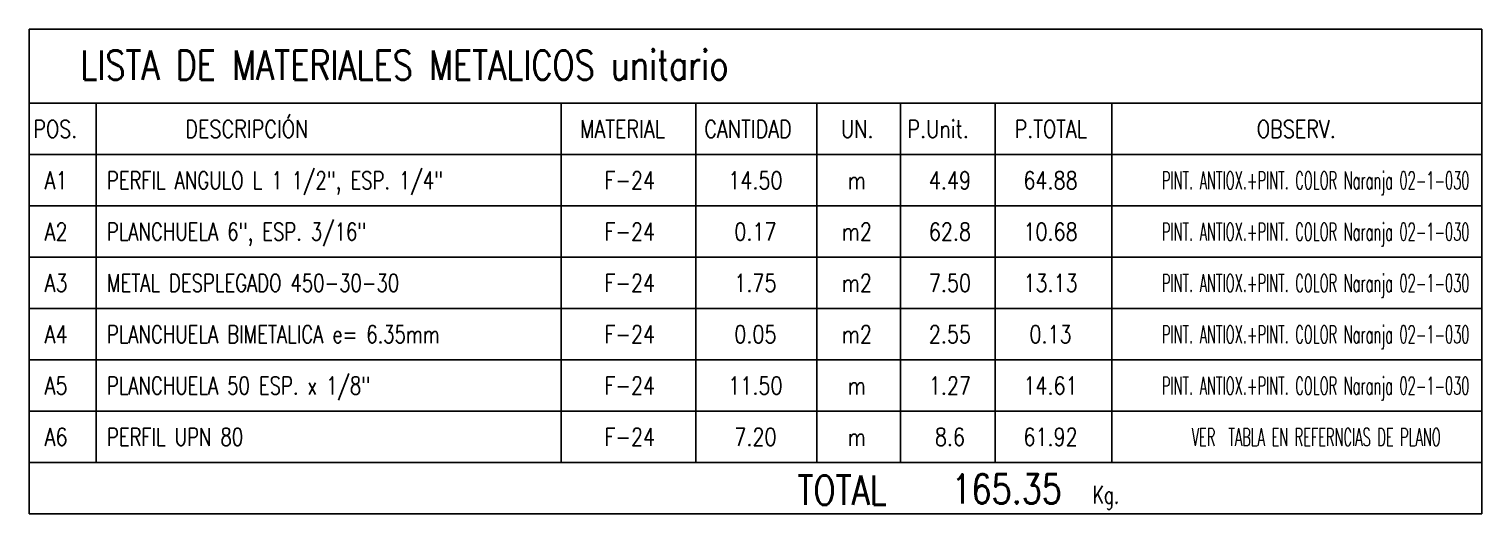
# Model space of a CAD drawing. Header units: millimetres. Extents: x 19346 to 58600, y -38600 to -1302.
# Drawn here: x 29217 to 37893, y -34871 to -31978 of the extents above; entities that cross this region are included whole.
import ezdxf
from ezdxf.enums import TextEntityAlignment as Align

# ---------------------------------------------------------------- set-up
doc = ezdxf.new("R2010")
doc.units = ezdxf.units.MM
doc.layers.add('AR_PLANILLAS', color=1, linetype='CONTINUOUS')
doc.layers.add('G-TEXTO TITULO', color=4, linetype='CONTINUOUS')
doc.styles.add('2RS', font='romans.shx', dxfattribs={"height": 2})
doc.styles.add('TEXTOS', font='romans.shx', dxfattribs={"width": 0.75})

msp = doc.modelspace()

# ---------------------------------------------------------------- linework, layer by layer
at = {"layer": 'AR_PLANILLAS', "color": 2}
for p, q in [((29217, -31978.2), (37892.7, -31978.2)), ((29217, -34871.2), (29217, -31978.2)), ((37892.7, -31978.2), (37892.7, -34871.2)), ((29217, -34565), (37892.7, -34565)), ((37892.7, -34871.2), (29217, -34871.2))]:
    msp.add_line(p, q, dxfattribs=at)
at = {"layer": 'AR_PLANILLAS'}
for p, q in [((29217, -32421.2), (37892.7, -32421.2)), ((29617, -32421.2), (29617, -34565)), ((32393.9, -32421.2), (32393.9, -34565)), ((33199.5, -32421.2), (33199.5, -34565)), ((33920.5, -32421.2), (33920.5, -34565)), ((34420.5, -32421.2), (34420.5, -34565)), ((34985.2, -32421.2), (34985.2, -34565)), ((35682.2, -32421.2), (35682.2, -34565)), ((29217, -32727.5), (37892.7, -32727.5)), ((29217, -33033.7), (37892.7, -33033.7)), ((29217, -33340), (37892.7, -33340)), ((29217, -33646.2), (37892.7, -33646.2)), ((29217, -33952.5), (37892.7, -33952.5)), ((29217, -34258.7), (37892.7, -34258.7)), ((29217, -34565), (37892.7, -34565))]:
    msp.add_line(p, q, dxfattribs=at)

# ---------------------------------------------------------------- texts
at = {"layer": 'AR_PLANILLAS', "color": 2, "style": 'TEXTOS'}
for s, width, p in [('POS.', 0.8, (29242.2, -32574.4)), ('MATERIAL', 0.8, (32507, -32574.4)), ('CANTIDAD', 0.8, (33249.4, -32574.4)), ('UN.', 0.8, (34065, -32574.4)), ('P.Unit.', 0.8, (34461.9, -32574.4)), ('P.TOTAL', 0.8, (35102.3, -32574.4)), ('OBSERV.', 0.8, (36548.6, -32574.4)), ('PERFIL ANGULO L 1 1/2", ESP. 1/4" ', 0.75, (29681.8, -32880.6)), ('PLANCHUELA 6", ESP. 3/16" ', 0.75, (29681.8, -33186.9)), ('METAL DESPLEGADO 450-30-30 ', 0.75, (29681.8, -33493.1)), ('PLANCHUELA BIMETALICA e= 6.35mm', 0.75, (29681.8, -33799.4)), ('PLANCHUELA 50 ESP. x 1/8" ', 0.75, (29681.8, -34105.6)), ('PERFIL UPN 80', 0.75, (29681.8, -34411.9))]:
    msp.add_text(s, height=105, dxfattribs=dict(at, width=width)).set_placement(p, align=Align.MIDDLE_LEFT)
at = {"layer": 'AR_PLANILLAS', "color": 2, "style": 'TEXTOS', "width": 0.8}
for s, p in [('DESCRIPCIÓN', (30517.7, -32574.4)), ('A1', (29378.8, -32880.6)), ('F-24', (32804.3, -32880.6)), ('14.50', (33554.2, -32880.6)), ('m', (34160.3, -32880.6)), ('4.49', (34715.9, -32880.6)), ('64.88', (35316.5, -32880.6)), ('A2', (29378.8, -33186.9)), ('F-24', (32804.3, -33186.9)), ('0.17', (33554.2, -33186.9)), ('m2', (34160.3, -33186.9)), ('62.8', (34715.9, -33186.9)), ('10.68', (35316.5, -33186.9)), ('A3', (29378.8, -33493.1)), ('F-24', (32804.3, -33493.1)), ('1.75', (33554.2, -33493.1)), ('m2', (34160.3, -33493.1)), ('7.50', (34715.9, -33493.1)), ('13.13', (35316.5, -33493.1)), ('A4', (29378.8, -33799.4)), ('F-24', (32804.3, -33799.4)), ('0.05', (33554.2, -33799.4)), ('m2', (34160.3, -33799.4)), ('2.55', (34715.9, -33799.4)), ('0.13', (35316.5, -33799.4)), ('A5', (29378.8, -34105.6)), ('F-24', (32804.3, -34105.6)), ('11.50', (33554.2, -34105.6)), ('m', (34160.3, -34105.6)), ('1.27', (34715.9, -34105.6)), ('14.61', (35316.5, -34105.6)), ('A6', (29378.8, -34411.9)), ('F-24', (32804.3, -34411.9)), ('7.20', (33554.2, -34411.9)), ('m', (34160.3, -34411.9)), ('8.6', (34715.9, -34411.9)), ('61.92', (35316.5, -34411.9))]:
    msp.add_text(s, height=105, dxfattribs=at).set_placement(p, align=Align.MIDDLE_CENTER)
at = {"layer": 'AR_PLANILLAS', "color": 2, "style": 'TEXTOS', "width": 0.54}
for s, p in [('PINT. ANTIOX.+PINT. COLOR Naranja 02-1-030', (37818, -32881.5)), ('PINT. ANTIOX.+PINT. COLOR Naranja 02-1-030', (37818, -33187.8)), ('PINT. ANTIOX.+PINT. COLOR Naranja 02-1-030', (37818, -33494)), ('PINT. ANTIOX.+PINT. COLOR Naranja 02-1-030', (37818, -33800.3)), ('PINT. ANTIOX.+PINT. COLOR Naranja 02-1-030', (37818, -34106.5)), ('VER  TABLA EN REFERNCIAS DE PLANO', (37646.5, -34412.8))]:
    msp.add_text(s, height=105, dxfattribs=at).set_placement(p, align=Align.MIDDLE_RIGHT)
at = {"layer": 'AR_PLANILLAS', "color": 2, "style": 'TEXTOS', "width": 0.7}
msp.add_text('Kg.', height=105, dxfattribs=at).set_placement((35569.4, -34809.5))
at = {"layer": 'G-TEXTO TITULO', "style": '2RS', "width": 0.8}
msp.add_text('LISTA DE MATERIALES METALICOS unitario', height=175, dxfattribs=at).set_placement((31458.1, -32192.6), align=Align.MIDDLE_CENTER)
for s, p in [('TOTAL', (33805.5, -34817.3)), ('165.35', (34724.9, -34809.5))]:
    msp.add_text(s, height=175, dxfattribs=at).set_placement(p)

doc.saveas('drawing.dxf')
